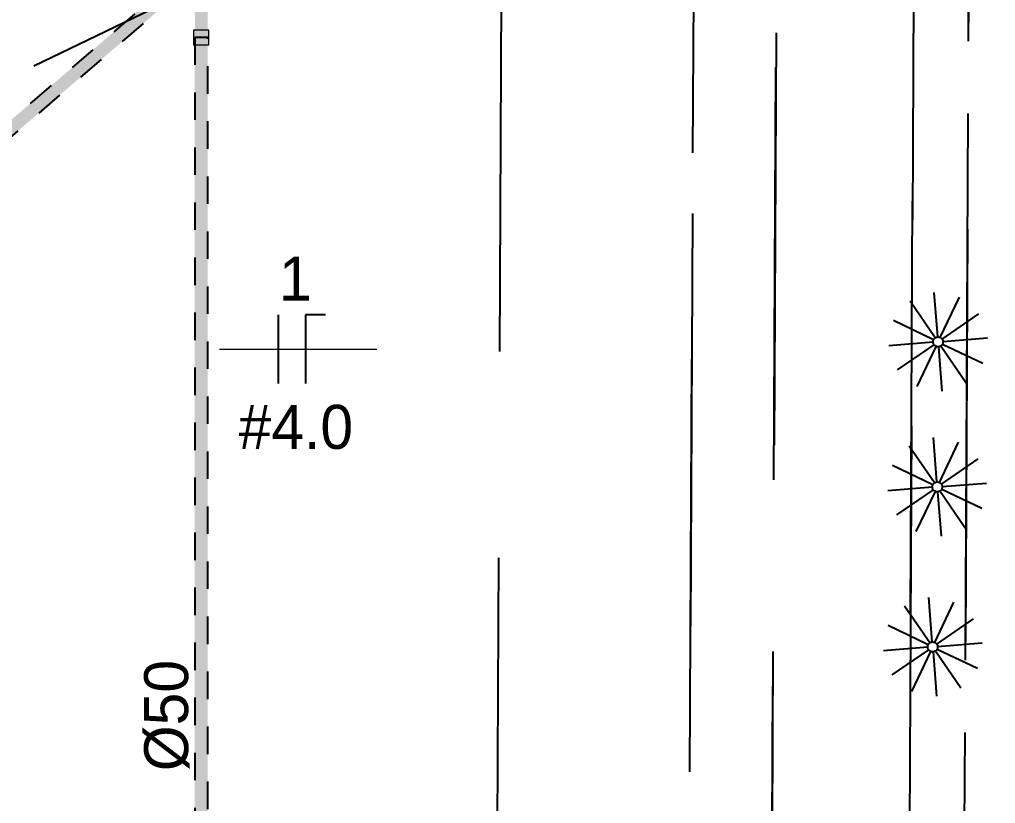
# Model space of a CAD drawing. Header units: metres. Extents: x 4 to 118, y -16 to 34.
# Drawn here: x 57.278 to 60.827, y 26.519 to 29.369 of the extents above; entities that cross this region are included whole.
import ezdxf

# ---------------------------------------------------------------- set-up
doc = ezdxf.new("R2010")
doc.units = ezdxf.units.M
for name, pattern in [('Hidden', [0.007144, 0.004763, -0.002381]), ('Hidden 1_5', [0.0022, 0.0015, -0.0007]), ('IMPORT-_Tracejado pequeno', [2.25, 1.5, -0.75])]:
    doc.linetypes.add(name, pattern=pattern)
for name, color, linetype, lineweight in [('A-DETL', 7, 'Continuous', 9), ('E-LITE-EQPM-IDEN', 7, 'Continuous', 9), ('E-POWR-CNDT', 7, 'Continuous', 25), ('E-POWR-CNDT-IDEN', 7, 'Continuous', 9), ('KIRYA - PAREDE', 7, 'Continuous', 35), ('KIRYA - PISO', 7, 'Continuous', 9), ('VEGETAÇÃO', 7, 'Continuous', 9)]:
    doc.layers.add(name, color=color, linetype=linetype, lineweight=lineweight)
doc.layers.add('Base Revit Coremas_dwg', color=7, linetype='Continuous', lineweight=9, true_color=0x767676)
doc.styles.add('Century Gothic_3', font='GOTHIC.TTF', dxfattribs={"height": 0.16})

# ---------------------------------------------------------------- blocks, each defined once
blk = doc.blocks.new('BEE - PVC Roscavel_Luva Para Conexão - BEE - PVC Roscavel_Luva Para Conexão-V13-PLANTA BAIXA - TÉRREO')
at = {"layer": 'E-POWR-CNDT', "linetype": 'Hidden 1_5', "lineweight": 9, "true_color": 0x3a3a3a}
blk.add_hatch(color=250, dxfattribs=at).paths.add_polyline_path([(41.0194, 29.2772), (41.0535, 29.2772), (41.053, 29.3302), (40.9975, 29.3302), (40.9975, 29.2772), (41.0169, 29.2772)])
at = {"layer": 'E-POWR-CNDT', "color": 1, "linetype": 'Hidden 1_5', "lineweight": 9, "true_color": 0xff0000}
for p, q in [((40.9975, 29.3302), (40.9975, 29.2772)), ((41.0535, 29.3302), (40.9975, 29.3302)), ((41.0535, 29.2772), (41.0535, 29.3302)), ((40.9975, 29.2772), (41.0535, 29.2772))]:
    blk.add_line(p, q, dxfattribs=at)
blk = doc.blocks.new('BEE - PVC Roscavel_Curvas - BEE - PVC Roscavel_Curvas-8211587-PLANTA BAIXA - TÉRREO')
at = {"layer": 'E-POWR-CNDT', "linetype": 'Hidden 1_5', "lineweight": 9, "true_color": 0x3a3a3a}
for points in [[(0.0592, 0.0692), (0.0413, 0.0846), (0.0023, 0.0375), (0.0375, 0.0073), (0.0765, 0.0545), (0.0593, 0.0692)], [(0.0375, 0.0073), (0.0013, 0.038), (-0.0137, 0.0272), (-0.0299, 0.0229), (-0.0291, -0.0236), (-0.0022, -0.019), (0.0183, -0.0094), (0.0254, -0.0037), (0.0332, 0.0036)], [(-0.0299, 0.0237), (-0.0911, 0.0227), (-0.0911, -0.0237), (-0.0299, -0.0229), (-0.0299, 0.0229)]]:
    blk.add_hatch(color=250, dxfattribs=at).paths.add_polyline_path(points)
at = {"layer": 'A-DETL', "color": 1, "linetype": 'Hidden 1_5', "true_color": 0xff0000}
for p, q in [((0.0638, 0.1002), (0.0585, 0.1047)), ((0.0855, 0.0816), (0.0675, 0.097)), ((0.0945, 0.0739), (0.0892, 0.0784)), ((-0.1176, 0.0237), (-0.1176, 0.0168)), ((-0.1176, 0.0118), (-0.1176, -0.0119)), ((-0.1176, -0.0168), (-0.1176, -0.0237))]:
    blk.add_line(p, q, dxfattribs=at)
at = {"layer": 'E-POWR-CNDT', "color": 1, "linetype": 'Hidden 1_5', "lineweight": 9, "true_color": 0xff0000, "flags": 128}
blk.add_lwpolyline([(-0.0088, -0.0212), (-0.0054, -0.0202), (-0.002, -0.0192), (0.0013, -0.018), (0.0046, -0.0167), (0.0068, -0.0157)], dxfattribs=at)
blk = doc.blocks.new('Base Revit Coremas_dwg_A$C277F18F9-8215571-PLANTA BAIXA - TÉRREO')
at = {"layer": 'VEGETAÇÃO', "color": 254, "linetype": 'IMPORT-_Tracejado pequeno', "lineweight": 25, "true_color": 0xe3e3e3}
for p, q in [((0.18, 0.198), (0.18, 0.36)), ((0.171, 0.1956), (0.09, 0.3359)), ((0.189, 0.1956), (0.27, 0.3359)), ((0.1644, 0.189), (0.0241, 0.27)), ((0.1956, 0.189), (0.3359, 0.27)), ((0.162, 0.18), (0, 0.18)), ((0.198, 0.18), (0.36, 0.18)), ((0.1644, 0.171), (0.0241, 0.09)), ((0.171, 0.1644), (0.09, 0.0241)), ((0.18, 0.162), (0.18, 0)), ((0.189, 0.1644), (0.27, 0.0241)), ((0.1956, 0.171), (0.3359, 0.09))]:
    blk.add_line(p, q, dxfattribs=at)
blk.add_circle((0.18, 0.18), 0.018, dxfattribs=at)
blk = doc.blocks.new('Base Revit Coremas_dwg_A$C6DD851CF-8215572-PLANTA BAIXA - TÉRREO')
at = {"layer": 'VEGETAÇÃO', "color": 254, "linetype": 'IMPORT-_Tracejado pequeno', "lineweight": 25, "true_color": 0xe3e3e3}
for p, q in [((0.18, 0.198), (0.18, 0.36)), ((0.171, 0.1956), (0.09, 0.3359)), ((0.189, 0.1956), (0.27, 0.3359)), ((0.1644, 0.189), (0.0241, 0.27)), ((0.1956, 0.189), (0.3359, 0.27)), ((0.162, 0.18), (0, 0.18)), ((0.198, 0.18), (0.36, 0.18)), ((0.1644, 0.171), (0.0241, 0.09)), ((0.171, 0.1644), (0.09, 0.0241)), ((0.18, 0.162), (0.18, 0)), ((0.189, 0.1644), (0.27, 0.0241)), ((0.1956, 0.171), (0.3359, 0.09))]:
    blk.add_line(p, q, dxfattribs=at)
blk.add_circle((0.18, 0.18), 0.018, dxfattribs=at)
blk = doc.blocks.new('Base Revit Coremas_dwg_A$C7A191758-8215573-PLANTA BAIXA - TÉRREO')
at = {"layer": 'VEGETAÇÃO', "color": 254, "linetype": 'IMPORT-_Tracejado pequeno', "lineweight": 25, "true_color": 0xe3e3e3}
for p, q in [((0.18, 0.198), (0.18, 0.36)), ((0.171, 0.1956), (0.09, 0.3359)), ((0.189, 0.1956), (0.27, 0.3359)), ((0.1644, 0.189), (0.0241, 0.27)), ((0.1956, 0.189), (0.3359, 0.27)), ((0.162, 0.18), (0, 0.18)), ((0.198, 0.18), (0.36, 0.18)), ((0.1644, 0.171), (0.0241, 0.09)), ((0.171, 0.1644), (0.09, 0.0241)), ((0.18, 0.162), (0.18, 0)), ((0.189, 0.1644), (0.27, 0.0241)), ((0.1956, 0.171), (0.3359, 0.09))]:
    blk.add_line(p, q, dxfattribs=at)
blk.add_circle((0.18, 0.18), 0.018, dxfattribs=at)
blk = doc.blocks.new('Base Revit Coremas_dwg-8208185-PLANTA BAIXA - TÉRREO')
at = {"layer": 'KIRYA - PAREDE', "color": 254, "linetype": 'IMPORT-_Tracejado pequeno', "lineweight": 25, "true_color": 0xe3e3e3, "flags": 128}
blk.add_lwpolyline([(44.026, 31.3887), (43.8882, 3.135), (0.243, 0.0173), (0.2288, 0.2168), (43.6891, 3.3213), (43.8234, 30.8565)], dxfattribs=at)
blk.add_lwpolyline([(44.026, 31.3887), (43.8882, 3.135), (0.243, 0.0173), (0.2288, 0.2168), (43.6891, 3.3213), (43.8234, 30.8565)], dxfattribs=at)
at = {"layer": 'KIRYA - PISO', "color": 254, "linetype": 'IMPORT-_Tracejado pequeno', "lineweight": 25, "true_color": 0xe3e3e3, "flags": 128}
for points in [[(1.0645, 4.4689), (0.6227, 0.9467), (42.9923, 3.9733), (43.1271, 31.618), (17.5556, 19.2849), (43.1271, 31.618), (42.9923, 3.9733), (0.6227, 0.9467)], [(1.3746, 4.5308), (0.9658, 1.272), (42.6936, 4.2528), (42.8247, 31.1391), (17.5959, 18.9712), (42.8247, 31.1391), (42.6936, 4.2528), (0.9658, 1.272)], [(43.6199, 30.1409), (43.49, 3.5076), (0.4575, 0.4337), (0.2288, 0.2168), (0.4575, 0.4337), (43.49, 3.5076)]]:
    blk.add_lwpolyline(points, close=True, dxfattribs=at)
for points in [[(0.7543, 4.407), (0.2288, 0.2168), (43.6891, 3.3213), (43.8234, 30.8565)], [(43.8234, 30.8565), (43.6891, 3.3213), (0.2288, 0.2168), (0.7543, 4.407)], [(20.1505, 19.4261), (42.1193, 30.0217), (41.9968, 4.9048), (41.5667, 4.8741)], [(20.1505, 19.4261), (42.1193, 30.0217), (41.9968, 4.9048), (41.5667, 4.8741)]]:
    blk.add_lwpolyline(points, dxfattribs=at)
at = {"rotation": 4.525618784365806}
for name, p in [('Base Revit Coremas_dwg_A$C7A191758-8215573-PLANTA BAIXA - TÉRREO', (43.5401, 28.0033)), ('Base Revit Coremas_dwg_A$C7A191758-8215573-PLANTA BAIXA - TÉRREO', (43.5401, 28.0033)), ('Base Revit Coremas_dwg_A$C6DD851CF-8215572-PLANTA BAIXA - TÉRREO', (43.5372, 27.4761)), ('Base Revit Coremas_dwg_A$C6DD851CF-8215572-PLANTA BAIXA - TÉRREO', (43.5372, 27.4761)), ('Base Revit Coremas_dwg_A$C277F18F9-8215571-PLANTA BAIXA - TÉRREO', (43.5205, 26.8946)), ('Base Revit Coremas_dwg_A$C277F18F9-8215571-PLANTA BAIXA - TÉRREO', (43.5205, 26.8946))]:
    blk.add_blockref(name, p, dxfattribs=at)
blk = doc.blocks.new('Fiação_PEX_Tags Lighting Fixture - 1_ FN-4481215-PLANTA BAIXA - TÉRREO')
at = {"layer": 'E-LITE-EQPM-IDEN', "color": 1, "lineweight": 25, "true_color": 0xff0000}
blk.add_line((-0.00099, -0.001403), (-0.00099, -0.003903), dxfattribs=at)
at = {"layer": 'E-LITE-EQPM-IDEN', "color": 5, "lineweight": 25, "true_color": 0x0000ff}
for p, q in [((0.00001, -0.001403), (0.00001, -0.003903)), ((0.00001, -0.001403), (0.00001, -0.003425)), ((0.000731, -0.001403), (0.00001, -0.001403))]:
    blk.add_line(p, q, dxfattribs=at)
at = {"layer": 'E-LITE-EQPM-IDEN'}
for p in [(-0.003123, -0.002653), (-0.003123, -0.002653), (-0.003123, -0.002653), (-0.003123, -0.002653), (-0.003123, -0.002653), (-0.003123, -0.002653), (-0.003123, -0.002653), (-0.003123, -0.002653), (-0.003123, -0.002653), (-0.003123, -0.002653), (-0.003123, -0.002653), (-0.003123, -0.002653), (-0.003123, -0.002653), (-0.003123, -0.002653), (-0.003123, -0.002653), (-0.003123, -0.002653), (-0.003123, -0.002653), (-0.003123, -0.002653), (-0.003123, -0.002653), (-0.003123, -0.002653), (-0.003123, -0.002653), (-0.003123, -0.002653), (-0.002681, -0.002653)]:
    blk.add_line(p, (0.002595, -0.002653), dxfattribs=at)

msp = doc.modelspace()

# ---------------------------------------------------------------- hatches: boundary and pattern name
at = {"layer": 'E-POWR-CNDT', "true_color": 0x353535}
for points in [[(54.6769, 26.7719), (60.0745, 31.395), (60.0745, 31.426), (54.6667, 26.7932), (54.6742, 26.7775)], [(54.6876, 26.7498), (60.0745, 31.3647), (60.0745, 31.3948), (54.677, 26.7718), (54.6872, 26.7506)], [(57.9152, 22.9987), (57.9389, 22.9987), (57.9388, 29.2772), (57.9152, 29.2772), (57.9152, 23.0542)], [(57.9626, 22.9987), (57.9615, 29.2772), (57.9389, 29.2772), (57.9389, 22.9987), (57.9625, 22.9987)]]:
    msp.add_hatch(color=250, dxfattribs=at).paths.add_polyline_path(points)

# ---------------------------------------------------------------- linework, layer by layer
at = {"layer": 'A-DETL', "color": 1, "linetype": 'Hidden', "lineweight": 25, "true_color": 0xff0000}
msp.add_line((57.9626, 29.3037), (57.9152, 29.3037), dxfattribs=at)
at = {"layer": 'E-POWR-CNDT', "color": 1, "linetype": 'Hidden', "true_color": 0xff0000}
for p, q in [((59.975, 31.3407), (54.7449, 26.8613)), ((54.7662, 26.8171), (59.9908, 31.2918)), ((57.9152, 29.3037), (57.9152, 23.0987)), ((57.9626, 23.0987), (57.9626, 29.3037))]:
    msp.add_line(p, q, dxfattribs=at)

# ---------------------------------------------------------------- block references
at = {"layer": 'A-DETL', "color": 1, "linetype": 'Hidden 1_5', "true_color": 0xff0000, "rotation": 220.5790001842154}
msp.add_blockref('BEE - PVC Roscavel_Curvas - BEE - PVC Roscavel_Curvas-8211587-PLANTA BAIXA - TÉRREO', (57.9389, 29.4213), dxfattribs=at)
at = {"layer": 'Base Revit Coremas_dwg', "color": 254, "linetype": 'IMPORT-_Tracejado pequeno', "lineweight": 25, "true_color": 0xe3e3e3}
msp.add_blockref('Base Revit Coremas_dwg-8208185-PLANTA BAIXA - TÉRREO', (16.9133, 0), dxfattribs=at)
at = {"layer": 'E-LITE-EQPM-IDEN', "xscale": 99.99999999999993, "yscale": 99.99999999999993, "zscale": 99.99999999999993}
msp.add_blockref('Fiação_PEX_Tags Lighting Fixture - 1_ FN-4481215-PLANTA BAIXA - TÉRREO', (58.3173, 28.4358), dxfattribs=at)
at = {"layer": 'E-POWR-CNDT', "color": 1, "linetype": 'Hidden 1_5', "lineweight": 9, "true_color": 0xff0000}
msp.add_blockref('BEE - PVC Roscavel_Luva Para Conexão - BEE - PVC Roscavel_Luva Para Conexão-V13-PLANTA BAIXA - TÉRREO', (16.9133, 0), dxfattribs=at)

# ---------------------------------------------------------------- texts
at = {"layer": 'E-LITE-EQPM-IDEN', "char_height": 0.16, "attachment_point": 1, "style": 'Century Gothic_3'}
for s, insert, width in [('1', (58.2215, 28.5073), 0.152321), ('#4.0', (58.0746, 27.9681), 0.577215)]:
    msp.add_mtext(s, dxfattribs=dict(at, insert=insert, width=width))
at = {"layer": 'E-POWR-CNDT-IDEN', "insert": (57.731, 26.6365), "char_height": 0.16, "width": 0.545147, "attachment_point": 1, "rotation": 90, "style": 'Century Gothic_3'}
msp.add_mtext('Ø50', dxfattribs=at)

doc.saveas('drawing.dxf')
